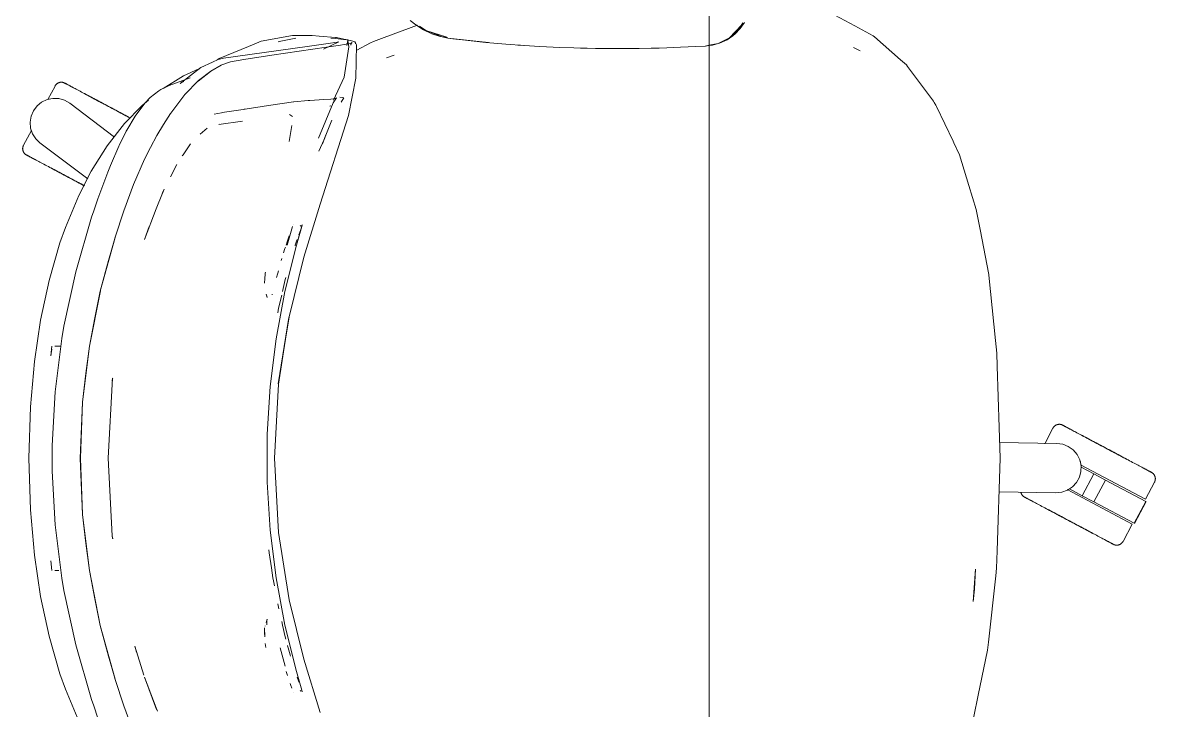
# Model space of a CAD drawing. Header units: millimetres. Extents: x 155927 to 317870, y -36033 to 97293.
# Drawn here: x 158408 to 159048, y 33034 to 33423 of the extents above; entities that cross this region are included whole.
import ezdxf

# ---------------------------------------------------------------- set-up
doc = ezdxf.new("R2010")
doc.units = ezdxf.units.MM
doc.header["$MEASUREMENT"] = 0
doc.layers.add('G-IMPT', color=8, linetype='CONTINUOUS', lineweight=9)
doc.layers.add('I-FURN', color=8, linetype='CONTINUOUS', lineweight=9)

msp = doc.modelspace()

# ---------------------------------------------------------------- linework, layer by layer
at = {"layer": 'G-IMPT'}
for p, q in [((158866.95, 33427.15), (158878.19, 33421.14)), ((158631.03, 33421.52), (158612.09, 33414.58)), ((158626.83, 33424.26), (158630.14, 33421.64)), ((158634.46, 33418.91), (158630.14, 33421.64)), ((158635.78, 33418.52), (158632.21, 33420.94)), ((158634.46, 33418.91), (158639.04, 33416.72)), ((158635.78, 33418.52), (158638.49, 33417.61)), ((158635.78, 33418.52), (158647.64, 33414.7)), ((158645.01, 33414.91), (158636.82, 33418.11)), ((158814.28, 33421.7), (158807.37, 33414.31)), ((158813.08, 33419.61), (158807.37, 33414.31)), ((158812.86, 33420.08), (158809.78, 33416.54)), ((158810.59, 33416.62), (158813.45, 33419.67)), ((158814.28, 33421.7), (158813, 33420.23)), ((158814.97, 33422.77), (158813.08, 33419.61)), ((158813.45, 33419.67), (158815.9, 33423.12)), ((158878.19, 33421.14), (158888.62, 33415.55)), ((158542.62, 33412.44), (158538.76, 33410.84)), ((158560.31, 33415.68), (158542.62, 33412.44)), ((158552.87, 33412.22), (158552.3, 33412.07)), ((158562.18, 33414.27), (158552.87, 33412.22)), ((158560.31, 33415.68), (158567.28, 33415.7)), ((158567.28, 33415.7), (158571.45, 33415.7)), ((158575.41, 33415.36), (158571.45, 33415.7)), ((158584.73, 33414.56), (158575.41, 33415.36)), ((158586.44, 33412.12), (158577.86, 33408.05)), ((158580.55, 33411.15), (158585.57, 33411.98)), ((158584.56, 33414.04), (158581.97, 33414.25)), ((158589.25, 33413.52), (158584.56, 33414.04)), ((158584.73, 33414.56), (158585.2, 33414.52)), ((158585.2, 33414.52), (158589.45, 33413.7)), ((158586.44, 33412.12), (158585.57, 33411.98)), ((158589.86, 33413.45), (158589.25, 33413.52)), ((158589.45, 33413.7), (158591.77, 33413.26)), ((158589.86, 33413.45), (158593.14, 33412.91)), ((158591.05, 33409.98), (158591.77, 33413.26)), ((158591.05, 33409.98), (158591.54, 33412.85)), ((158591.54, 33412.85), (158592.22, 33409.27)), ((158593.06, 33411.15), (158594.15, 33411.71)), ((158595, 33412.36), (158593.14, 33412.91)), ((158593.65, 33411.32), (158594.15, 33411.71)), ((158595, 33412.36), (158595.54, 33412.04)), ((158595.54, 33412.04), (158595.92, 33411.54)), ((158596.52, 33410.51), (158595.92, 33411.54)), ((158596.04, 33410.92), (158595.92, 33411.54)), ((158595.92, 33411.54), (158595.94, 33411.47)), ((158604.36, 33411.46), (158606.12, 33412.39)), ((158612.09, 33414.58), (158606.12, 33412.39)), ((158638.49, 33417.61), (158647.64, 33414.7)), ((158639.04, 33416.72), (158643.18, 33415.27)), ((158648.14, 33414.12), (158643.18, 33415.27)), ((158648.06, 33414.33), (158645.01, 33414.91)), ((158648.14, 33414.12), (158671.09, 33411.66)), ((158648.14, 33414.12), (158650.95, 33413.78)), ((158648.14, 33414.12), (158669.57, 33411.76)), ((158652.47, 33413.64), (158650.95, 33413.78)), ((158671.09, 33411.66), (158650.95, 33413.78)), ((158669.57, 33411.76), (158680.97, 33410.78)), ((158805.13, 33413.2), (158800.88, 33411.1)), ((158806.04, 33413.29), (158801.72, 33411.3)), ((158805.14, 33413.21), (158807.37, 33414.31)), ((158806.04, 33413.29), (158809.26, 33415.49)), ((158807.37, 33414.31), (158809.78, 33416.54)), ((158810.59, 33416.62), (158809.26, 33415.49)), ((158889.29, 33414.97), (158888.62, 33415.55)), ((158904.08, 33401.95), (158889.29, 33414.97)), ((158518.94, 33402.66), (158535.39, 33409.45)), ((158568.59, 33409.49), (158521.37, 33402.82)), ((158535.39, 33409.45), (158538.76, 33410.84)), ((158579.56, 33409.1), (158548.68, 33404.55)), ((158568.59, 33409.49), (158579.25, 33410.93)), ((158580.55, 33411.15), (158579.25, 33410.93)), ((158587.41, 33410.21), (158579.56, 33409.1)), ((158593.68, 33411.32), (158587.41, 33410.21)), ((158589.51, 33392.22), (158592.22, 33409.27)), ((158593.06, 33411.15), (158593.68, 33411.32)), ((158593.25, 33410.28), (158593.33, 33410.78)), ((158593.65, 33411.32), (158593.33, 33410.78)), ((158596.04, 33410.92), (158595.94, 33411.47)), ((158596.14, 33391.52), (158596.52, 33410.51)), ((158596.78, 33407.49), (158604.36, 33411.46)), ((158691.26, 33410.05), (158680.97, 33410.78)), ((158689.22, 33410.19), (158687.8, 33410.32)), ((158689.22, 33410.19), (158691.12, 33410.1)), ((158691.26, 33410.05), (158700.13, 33409.49)), ((158711.44, 33408.95), (158700.13, 33409.49)), ((158711.44, 33408.95), (158719.31, 33408.65)), ((158731.62, 33408.36), (158719.31, 33408.65)), ((158723.19, 33408.57), (158724.84, 33408.5)), ((158724.84, 33408.5), (158726.92, 33408.5)), ((158731.62, 33408.36), (158737.09, 33408.29)), ((158751.81, 33408.28), (158737.09, 33408.29)), ((158756.32, 33408.33), (158751.81, 33408.28)), ((158756.32, 33408.33), (158771.99, 33408.71)), ((158763.04, 33408.51), (158765.26, 33408.51)), ((158767.54, 33408.61), (158765.26, 33408.51)), ((158771.99, 33408.71), (158775.53, 33408.83)), ((158788.09, 33409.45), (158775.53, 33408.83)), ((158788.09, 33409.45), (158793.76, 33409.73)), ((158795.83, 33410.16), (158793.53, 33409.73)), ((158793.76, 33409.73), (158795.83, 33409.99)), ((158800.88, 33411.1), (158795.83, 33410.16)), ((158795.83, 33409.99), (158797.76, 33410.23)), ((158797.76, 33410.23), (158801.72, 33411.3)), ((158879.03, 33408.12), (158877.43, 33408.9)), ((158881.32, 33406.94), (158877.43, 33408.9)), ((158881.32, 33406.94), (158879.03, 33408.12)), ((158515.02, 33400.6), (158508.5, 33397.56)), ((158514.2, 33395.6), (158520.03, 33398.89)), ((158515.02, 33400.6), (158518.38, 33402.17)), ((158517.77, 33401.89), (158518.94, 33402.66)), ((158521.37, 33402.82), (158518.38, 33402.17)), ((158520.03, 33398.89), (158520.45, 33399.1)), ((158525.24, 33400.85), (158520.45, 33399.1)), ((158525.24, 33400.85), (158532.91, 33402.15)), ((158548.68, 33404.55), (158532.91, 33402.15)), ((158613.4, 33402.98), (158617.86, 33404.62)), ((158613.4, 33402.98), (158613.98, 33403.24)), ((158617.86, 33404.62), (158613.98, 33403.24)), ((158904.08, 33401.95), (158907.34, 33399.08)), ((158908.06, 33398.11), (158907.34, 33399.08)), ((158498.68, 33392.91), (158487.23, 33385.79)), ((158496.79, 33388.62), (158508.5, 33397.56)), ((158507.31, 33396.89), (158498.68, 33392.91)), ((158507.02, 33389.88), (158513.97, 33395.27)), ((158507.02, 33389.88), (158510.59, 33392.68)), ((158514.2, 33395.6), (158507.23, 33390.18)), ((158513.97, 33395.27), (158510.59, 33392.68)), ((158922.63, 33378.62), (158908.06, 33398.11)), ((158485.88, 33385.1), (158488.31, 33386.27)), ((158488.31, 33386.27), (158490.54, 33387.35)), ((158502.45, 33391.85), (158490.54, 33387.35)), ((158496.79, 33388.62), (158498.82, 33389.78)), ((158499.5, 33382.28), (158507.23, 33390.18)), ((158589.51, 33392.22), (158583.53, 33379.06)), ((158596.14, 33391.52), (158591.94, 33370.57)), ((158479.88, 33380.62), (158476.98, 33377.6)), ((158484.74, 33384.48), (158479.88, 33380.62)), ((158484.74, 33384.48), (158485.88, 33385.1)), ((158499.5, 33382.28), (158491.47, 33371.84)), ((158570.23, 33378.94), (158578.09, 33379.5)), ((158578.09, 33379.5), (158581.97, 33379.8)), ((158582.05, 33379.8), (158581.97, 33379.8)), ((158582.05, 33379.8), (158584.43, 33380.1)), ((158585.16, 33380.39), (158583.4, 33377.72)), ((158584.44, 33380.1), (158584.43, 33380.1)), ((158584.44, 33380.1), (158585.16, 33380.39)), ((158587.08, 33380.86), (158588.43, 33380.69)), ((158587.78, 33377.93), (158589.3, 33380.42)), ((158589.37, 33380.4), (158587.78, 33377.93)), ((158589.3, 33380.42), (158587.82, 33377.95)), ((158588.43, 33380.69), (158589.3, 33380.42)), ((158589.37, 33380.4), (158589.3, 33380.42)), ((158475.31, 33376.18), (158465.35, 33365.88)), ((158476.98, 33377.6), (158472.27, 33371.47)), ((158475.31, 33376.18), (158478.98, 33379.18)), ((158532.38, 33373.92), (158520.65, 33372.11)), ((158532.38, 33373.92), (158532.99, 33374.01)), ((158533.5, 33374.09), (158532.99, 33374.01)), ((158546.85, 33376.21), (158533.5, 33374.09)), ((158546.85, 33376.21), (158560.92, 33378.24)), ((158561, 33378.25), (158560.92, 33378.24)), ((158561, 33378.25), (158569.25, 33378.87)), ((158569.25, 33378.87), (158570.23, 33378.94)), ((158583.4, 33377.72), (158574.97, 33357.74)), ((158581.95, 33376), (158581.51, 33375.73)), ((158922.63, 33378.62), (158923.09, 33377.84)), ((158923.09, 33377.84), (158924.03, 33376.27)), ((158924.45, 33375.56), (158924.03, 33376.27)), ((158924.45, 33375.56), (158933.72, 33355.92)), ((158466.67, 33362.18), (158471.4, 33370.18)), ((158472.27, 33371.47), (158471.4, 33370.18)), ((158487.42, 33365.49), (158491.31, 33371.59)), ((158491.31, 33371.59), (158491.47, 33371.84)), ((158516.04, 33371.16), (158518.2, 33371.62)), ((158518.2, 33371.62), (158520.19, 33372.04)), ((158532.08, 33367.24), (158518.72, 33365.46)), ((158520.65, 33372.11), (158520.19, 33372.04)), ((158560.26, 33369.86), (158558.62, 33371.14)), ((158575.95, 33320.33), (158591.94, 33370.57)), ((158579.26, 33359.38), (158582.52, 33367.85)), ((158455.55, 33353.28), (158465.35, 33365.88)), ((158466.36, 33361.58), (158462.36, 33353.57)), ((158466.36, 33361.58), (158466.67, 33362.18)), ((158487.42, 33365.49), (158483.66, 33359.26)), ((158508.22, 33359.96), (158512.13, 33363.3)), ((158518.72, 33365.46), (158519.19, 33365.6)), ((158559.91, 33364.91), (158558.51, 33355.75)), ((158559.91, 33364.91), (158559.87, 33364.56)), ((158480.09, 33352.47), (158483.66, 33359.26)), ((158501.95, 33353.33), (158502.7, 33354.43)), ((158578.24, 33357), (158575.19, 33350.29)), ((158579.27, 33359.59), (158577.24, 33354.47)), ((158577.25, 33354.48), (158579.27, 33359.59)), ((158579.26, 33359.38), (158577.25, 33354.48)), ((158933.72, 33355.92), (158934.15, 33355)), ((158937.34, 33348.24), (158934.15, 33355)), ((158446.57, 33338.99), (158455.55, 33353.28)), ((158462.14, 33353.13), (158457.37, 33342.17)), ((158462.14, 33353.13), (158462.36, 33353.57)), ((158480.09, 33352.47), (158476.7, 33345.74)), ((158498.45, 33348.19), (158498.06, 33347.62)), ((158501.95, 33353.33), (158498.45, 33348.19)), ((158937.34, 33348.24), (158942.66, 33330.96)), ((158457.37, 33342.17), (158455.89, 33338.49)), ((158470.52, 33331.52), (158476.7, 33345.74)), ((158494.92, 33342.72), (158491.38, 33335.75)), ((158439.48, 33325.21), (158446.57, 33338.99)), ((158450.29, 33323.42), (158455.89, 33338.49)), ((158465.06, 33316.64), (158470.52, 33331.52)), ((158484.03, 33319.56), (158487.75, 33328.88)), ((158487.75, 33328.88), (158486.75, 33326.64)), ((158942.66, 33330.96), (158946.86, 33317.36)), ((158431.96, 33307.24), (158439.48, 33325.21)), ((158450.29, 33323.42), (158447.95, 33316.59)), ((158446.76, 33312.99), (158447.95, 33316.59)), ((158465.06, 33316.64), (158460.05, 33301.72)), ((158476.65, 33300.38), (158483.36, 33317.83)), ((158483.36, 33317.83), (158484.03, 33319.56)), ((158566.77, 33290.35), (158575.95, 33320.33)), ((158946.86, 33317.36), (158948.32, 33309.75)), ((158446.76, 33312.99), (158437.81, 33282.16)), ((158560.79, 33309.15), (158560.8, 33309.16)), ((158949.02, 33306.09), (158948.32, 33309.75)), ((158431.96, 33307.24), (158428.89, 33298.5)), ((158476.65, 33300.38), (158479.37, 33307.81)), ((158557.35, 33297.3), (158560.38, 33307.73)), ((158562.54, 33297.3), (158565.81, 33308.52)), ((158562.54, 33297.3), (158565.66, 33308.12)), ((158562.54, 33297.3), (158565.6, 33307.83)), ((158563.92, 33303.08), (158564.27, 33304.05)), ((158564.27, 33304.05), (158564.67, 33305.12)), ((158564.72, 33307.98), (158565.33, 33308.37)), ((158564.72, 33307.98), (158564.93, 33308.13)), ((158565.6, 33307.83), (158565.66, 33308.12)), ((158565.81, 33308.52), (158565.68, 33308.77)), ((158949.02, 33306.09), (158953.89, 33280.71)), ((158428.89, 33298.5), (158422.72, 33277.26)), ((158451.67, 33271.22), (158460.05, 33301.72)), ((158451.67, 33271.22), (158460.1, 33301.63)), ((158456.32, 33288.47), (158460.1, 33301.63)), ((158555.99, 33270.98), (158562.54, 33297.3)), ((158557.46, 33299.6), (158556.69, 33297.29)), ((158557.46, 33299.6), (158557.71, 33300.32)), ((158558.47, 33302.48), (158557.71, 33300.32)), ((158561.91, 33297.3), (158561.76, 33296.84)), ((158561.91, 33297.3), (158562.65, 33299.53)), ((158562.93, 33300.33), (158562.65, 33299.53)), ((158556.06, 33295.38), (158555.27, 33292.89)), ((158556.31, 33296.16), (158556.06, 33295.38)), ((158566.77, 33290.35), (158558.46, 33256.67)), ((158456.32, 33288.47), (158451.67, 33271.22)), ((158554.28, 33289.59), (158553.95, 33288.47)), ((158422.72, 33277.26), (158417.9, 33254.9)), ((158431.15, 33251.37), (158437.81, 33282.16)), ((158544.68, 33277.74), (158544.58, 33276.37)), ((158544.68, 33277.74), (158544.95, 33281.45)), ((158544.95, 33281.45), (158544.99, 33281.93)), ((158552.37, 33282.8), (158551.38, 33278.94)), ((158552.37, 33282.8), (158551.98, 33281.27)), ((158554.67, 33270.97), (158556.23, 33277.72)), ((158556.23, 33277.72), (158556.57, 33279)), ((158953.98, 33280.25), (158953.89, 33280.71)), ((158953.98, 33280.25), (158957.8, 33243.26)), ((158445.5, 33240.1), (158451.71, 33271.34)), ((158451.71, 33271.34), (158445.5, 33240.17)), ((158451.67, 33271.22), (158448.59, 33256.2)), ((158544.57, 33275.67), (158544.58, 33276.37)), ((158555.99, 33270.98), (158551.06, 33244.32)), ((158546.11, 33267.58), (158545.42, 33269.53)), ((158546.11, 33267.58), (158545.89, 33268.63)), ((158548.78, 33269.18), (158548.91, 33269.59)), ((158552.51, 33261.57), (158554.22, 33268.99)), ((158552.04, 33258.94), (158552.51, 33261.57)), ((158414.41, 33231.48), (158417.9, 33254.9)), ((158445.5, 33240.1), (158448.59, 33256.2)), ((158558.46, 33256.67), (158552.2, 33218.93)), ((158552.2, 33218.93), (158558.19, 33256.29)), ((158552.46, 33218.75), (158558.19, 33256.29)), ((158429.96, 33244.45), (158431.15, 33251.37)), ((158424.31, 33240.18), (158423.66, 33234.77)), ((158426.07, 33240.21), (158428.17, 33240.14)), ((158426.07, 33240.21), (158426.18, 33240.21)), ((158426.15, 33214.28), (158429.96, 33244.45)), ((158429.23, 33240.1), (158428.17, 33240.14)), ((158441.67, 33208.58), (158445.5, 33240.17)), ((158441.71, 33208.54), (158445.5, 33240.1)), ((158443.55, 33224.62), (158445.5, 33240.1)), ((158551.06, 33244.32), (158547.76, 33217.4)), ((158957.8, 33243.26), (158958.53, 33236.19)), ((158424.23, 33238.53), (158423.66, 33234.77)), ((158958.75, 33228.93), (158958.53, 33236.19)), ((158412.15, 33205.91), (158414.41, 33231.48)), ((158960.37, 33176.77), (158958.75, 33228.93)), ((158443.55, 33224.62), (158441.71, 33208.54)), ((158456.17, 33176.77), (158458.67, 33222.11)), ((158458.67, 33222.11), (158458.44, 33220.49)), ((158458.44, 33220.49), (158458.67, 33221.8)), ((158458.71, 33222.04), (158458.67, 33221.8)), ((158424.53, 33184.08), (158426.15, 33214.28)), ((158546.11, 33190.33), (158547.76, 33217.4)), ((158552.46, 33218.75), (158550.1, 33176.77)), ((158440.34, 33176.77), (158441.67, 33208.58)), ((158441.71, 33208.54), (158440.57, 33176.77)), ((158441.71, 33208.54), (158441.04, 33193.65)), ((158411.3, 33176.77), (158412.15, 33205.91)), ((158441.04, 33193.65), (158440.57, 33176.77)), ((158546.11, 33163.21), (158546.11, 33190.33)), ((158424.53, 33184.08), (158424.44, 33176.77)), ((158412.15, 33147.62), (158411.3, 33176.77)), ((158424.53, 33169.45), (158424.44, 33176.77)), ((158441.67, 33144.95), (158440.34, 33176.77)), ((158441.04, 33159.88), (158440.57, 33176.77)), ((158441.71, 33144.99), (158440.57, 33176.77)), ((158456.11, 33176.77), (158458.44, 33133.04)), ((158456.17, 33176.77), (158458.44, 33133.04)), ((158552.46, 33134.78), (158550.1, 33176.77)), ((158958.67, 33124.58), (158960.37, 33176.77)), ((158424.53, 33169.45), (158426.15, 33139.25)), ((158546.11, 33163.21), (158547.76, 33136.13)), ((158441.04, 33159.88), (158441.71, 33144.99)), ((158414.41, 33122.05), (158412.15, 33147.62)), ((158441.67, 33144.95), (158445.5, 33113.36)), ((158441.71, 33144.99), (158445.5, 33113.44)), ((158441.71, 33144.99), (158443.55, 33128.91)), ((158426.15, 33139.25), (158429.96, 33109.08)), ((158458.44, 33133.04), (158458.7, 33131.26)), ((158458.44, 33133.04), (158458.67, 33131.73)), ((158458.71, 33131.49), (158458.67, 33131.73)), ((158551.06, 33109.22), (158547.76, 33136.13)), ((158558.46, 33096.86), (158552.46, 33134.78)), ((158445.5, 33113.44), (158443.55, 33128.91)), ((158547.15, 33123.37), (158546.96, 33125.03)), ((158548.44, 33114.84), (158547.15, 33123.37)), ((158958.67, 33124.58), (158958.34, 33114.64)), ((158417.9, 33098.63), (158414.41, 33122.05)), ((158424.31, 33113.35), (158423.66, 33118.77)), ((158428.17, 33113.39), (158426.07, 33113.32)), ((158426.07, 33113.32), (158426.18, 33113.32)), ((158451.67, 33082.31), (158445.5, 33113.44)), ((158445.5, 33113.44), (158448.59, 33097.33)), ((158451.67, 33082.31), (158445.5, 33113.36)), ((158548.44, 33114.84), (158549.29, 33109.22)), ((158946.46, 33114.11), (158945.21, 33095.83)), ((158946.46, 33114.11), (158945.82, 33102.77)), ((158957.86, 33110.27), (158958.34, 33114.64)), ((158429.96, 33109.08), (158431.15, 33102.16)), ((158549.29, 33109.22), (158549.54, 33107.59)), ((158550.09, 33104.69), (158549.54, 33107.59)), ((158555.99, 33082.55), (158551.06, 33109.22)), ((158957.86, 33110.27), (158953.73, 33072.82)), ((158422.72, 33076.27), (158417.9, 33098.63)), ((158437.81, 33071.37), (158431.15, 33102.16)), ((158945.21, 33095.83), (158945.82, 33102.77)), ((158451.67, 33082.31), (158448.59, 33097.33)), ((158552.02, 33094.58), (158552.56, 33091.77)), ((158558.46, 33096.86), (158566.77, 33063.18)), ((158546.11, 33085.95), (158545.42, 33084)), ((158545.89, 33084.91), (158546.11, 33085.95)), ((158456.32, 33065.06), (158451.67, 33082.31)), ((158451.67, 33082.31), (158460.05, 33051.81)), ((158451.67, 33082.31), (158460.1, 33051.9)), ((158544.57, 33080.9), (158544.66, 33075.84)), ((158544.57, 33080.9), (158544.57, 33078.11)), ((158544.89, 33082.11), (158544.82, 33081.85)), ((158545.85, 33082.74), (158545.86, 33082.6)), ((158545.89, 33084.91), (158545.86, 33082.6)), ((158554.22, 33084.54), (158554.67, 33082.56)), ((158556.23, 33075.81), (158554.67, 33082.56)), ((158555.99, 33082.55), (158562.54, 33056.23)), ((158428.89, 33055.03), (158422.72, 33076.27)), ((158544.66, 33075.84), (158544.57, 33078.11)), ((158556.23, 33075.81), (158556.56, 33074.51)), ((158953.24, 33068.41), (158953.73, 33072.82)), ((158437.81, 33071.37), (158446.76, 33040.54)), ((158471.12, 33070.62), (158472.2, 33067.19)), ((158471.12, 33070.62), (158476.37, 33054.14)), ((158544.97, 33072.05), (158545.18, 33069.95)), ((158556.26, 33059.33), (158553.35, 33069.72)), ((158557.53, 33070.79), (158557.48, 33070.97)), ((158557.85, 33069.65), (158557.53, 33070.79)), ((158557.85, 33069.65), (158558.96, 33065.66)), ((158948.9, 33047.46), (158953.24, 33068.41)), ((158456.32, 33065.06), (158460.1, 33051.9)), ((158558.96, 33065.66), (158559.17, 33064.97)), ((158575.95, 33033.21), (158566.77, 33063.18)), ((158428.89, 33055.03), (158431.96, 33046.29)), ((158476.65, 33053.15), (158483.47, 33034.74)), ((158476.65, 33053.15), (158483.36, 33035.7)), ((158556.7, 33056.24), (158557.43, 33054.02)), ((158562.54, 33056.23), (158565.61, 33045.8)), ((158563.7, 33051.03), (158562.96, 33053.13)), ((158460.05, 33051.81), (158465.06, 33036.89)), ((158559.41, 33048.48), (158559.04, 33049.49)), ((158559.41, 33048.48), (158560.03, 33046.82)), ((158563.7, 33051.03), (158563.94, 33050.37)), ((158948.9, 33047.46), (158948.13, 33043.78)), ((158431.96, 33046.29), (158439.48, 33028.32)), ((158446.76, 33040.54), (158447.95, 33036.94)), ((158560.79, 33044.38), (158560.8, 33044.37)), ((158564.72, 33045.55), (158564.93, 33045.4)), ((158564.72, 33045.55), (158565.33, 33045.16)), ((158565.68, 33045.53), (158565.61, 33045.8)), ((158565.75, 33045.23), (158565.68, 33045.53)), ((158565.72, 33044.77), (158565.81, 33045.01)), ((158565.81, 33045.01), (158565.75, 33045.23)), ((158948.13, 33043.78), (158945.26, 33029.96)), ((158450.36, 33030), (158447.95, 33036.94)), ((158470.52, 33022.01), (158465.06, 33036.89)), ((158483.36, 33035.7), (158484.03, 33033.97))]:
    msp.add_line(p, q, dxfattribs=at)
at = {"layer": 'I-FURN'}
for p, q in [((158795.83, 34221.19), (158795.83, 32621.19)), ((158795.83, 32621.19), (158795.83, 34221.19)), ((158426.08, 33387.14), (158422.04, 33379.56)), ((158426.08, 33387.14), (158426.16, 33387.29)), ((158426.16, 33387.29), (158426.24, 33387.42)), ((158426.24, 33387.42), (158426.33, 33387.56)), ((158426.33, 33387.56), (158426.42, 33387.69)), ((158426.42, 33387.69), (158426.52, 33387.81)), ((158426.52, 33387.81), (158426.63, 33387.94)), ((158426.63, 33387.94), (158426.74, 33388.05)), ((158426.74, 33388.05), (158426.85, 33388.17)), ((158426.85, 33388.17), (158426.97, 33388.28)), ((158426.97, 33388.28), (158427.09, 33388.38)), ((158427.09, 33388.38), (158427.22, 33388.48)), ((158427.22, 33388.48), (158427.35, 33388.57)), ((158427.35, 33388.57), (158427.49, 33388.66)), ((158427.49, 33388.66), (158427.63, 33388.75)), ((158427.63, 33388.75), (158427.77, 33388.82)), ((158427.77, 33388.82), (158427.91, 33388.9)), ((158427.91, 33388.9), (158428.06, 33388.96)), ((158428.06, 33388.96), (158428.21, 33389.02)), ((158428.21, 33389.02), (158428.36, 33389.08)), ((158428.36, 33389.08), (158428.51, 33389.12)), ((158428.51, 33389.12), (158428.67, 33389.17)), ((158428.67, 33389.17), (158428.83, 33389.2)), ((158428.83, 33389.2), (158428.98, 33389.23)), ((158428.98, 33389.23), (158429.14, 33389.25)), ((158429.14, 33389.25), (158429.3, 33389.27)), ((158429.3, 33389.27), (158429.47, 33389.28)), ((158429.47, 33389.28), (158429.63, 33389.28)), ((158429.63, 33389.28), (158429.79, 33389.28)), ((158429.79, 33389.28), (158429.95, 33389.27)), ((158429.95, 33389.27), (158430.11, 33389.26)), ((158430.11, 33389.26), (158430.27, 33389.23)), ((158430.27, 33389.23), (158430.43, 33389.2)), ((158430.43, 33389.2), (158430.58, 33389.17)), ((158430.58, 33389.17), (158430.74, 33389.13)), ((158430.74, 33389.13), (158430.89, 33389.08)), ((158430.89, 33389.08), (158431.05, 33389.03)), ((158431.05, 33389.03), (158431.2, 33388.97)), ((158431.2, 33388.97), (158431.34, 33388.9)), ((158431.34, 33388.9), (158431.49, 33388.83)), ((158431.49, 33388.83), (158431.53, 33388.81)), ((158431.53, 33388.81), (158431.55, 33388.8)), ((158431.57, 33388.79), (158431.53, 33388.81)), ((158431.53, 33388.81), (158431.53, 33388.81)), ((158431.55, 33388.8), (158431.61, 33388.77)), ((158431.66, 33388.74), (158431.57, 33388.79)), ((158431.61, 33388.77), (158431.71, 33388.72)), ((158431.78, 33388.68), (158431.66, 33388.74)), ((158431.71, 33388.72), (158431.85, 33388.64)), ((158431.94, 33388.59), (158431.78, 33388.68)), ((158431.85, 33388.64), (158432.03, 33388.54)), ((158432.14, 33388.48), (158431.94, 33388.59)), ((158432.03, 33388.54), (158432.25, 33388.43)), ((158432.38, 33388.36), (158432.14, 33388.48)), ((158432.25, 33388.43), (158432.51, 33388.29)), ((158432.66, 33388.21), (158432.38, 33388.36)), ((158432.51, 33388.29), (158432.8, 33388.13)), ((158432.98, 33388.04), (158432.66, 33388.21)), ((158432.8, 33388.13), (158433.14, 33387.95)), ((158433.34, 33387.85), (158432.98, 33388.04)), ((158433.14, 33387.95), (158433.51, 33387.76)), ((158433.73, 33387.64), (158433.34, 33387.85)), ((158433.51, 33387.76), (158433.92, 33387.54)), ((158434.16, 33387.41), (158433.73, 33387.64)), ((158433.92, 33387.54), (158434.37, 33387.3)), ((158434.62, 33387.16), (158434.16, 33387.41)), ((158434.37, 33387.3), (158434.85, 33387.04)), ((158435.12, 33386.9), (158434.62, 33387.16)), ((158434.85, 33387.04), (158435.37, 33386.77)), ((158435.66, 33386.61), (158435.12, 33386.9)), ((158435.37, 33386.77), (158435.92, 33386.48)), ((158436.23, 33386.31), (158435.66, 33386.61)), ((158435.92, 33386.48), (158436.5, 33386.17)), ((158436.83, 33385.99), (158436.23, 33386.31)), ((158437.46, 33385.65), (158436.83, 33385.99)), ((158418.54, 33378.03), (158421.59, 33379.47)), ((158421.59, 33379.47), (158424.89, 33380.14)), ((158424.89, 33380.14), (158428.26, 33380)), ((158428.26, 33380), (158431.5, 33379.06)), ((158438.13, 33385.3), (158437.46, 33385.65)), ((158438.82, 33384.93), (158438.13, 33385.3)), ((158439.54, 33384.55), (158438.82, 33384.93)), ((158440.29, 33384.15), (158439.54, 33384.55)), ((158441.07, 33383.74), (158440.29, 33384.15)), ((158441.87, 33383.31), (158441.07, 33383.74)), ((158442.7, 33382.87), (158441.87, 33383.31)), ((158442.25, 33383.11), (158443.08, 33382.67)), ((158443.54, 33382.42), (158442.7, 33382.87)), ((158443.08, 33382.67), (158443.94, 33382.21)), ((158444.41, 33381.96), (158443.54, 33382.42)), ((158443.94, 33382.21), (158444.82, 33381.75)), ((158445.3, 33381.49), (158444.41, 33381.96)), ((158444.82, 33381.75), (158445.71, 33381.27)), ((158446.2, 33381.01), (158445.3, 33381.49)), ((158445.71, 33381.27), (158446.63, 33380.78)), ((158447.13, 33380.52), (158446.2, 33381.01)), ((158446.63, 33380.78), (158447.56, 33380.29)), ((158448.06, 33380.02), (158447.13, 33380.52)), ((158447.56, 33380.29), (158448.5, 33379.79)), ((158449.02, 33379.51), (158448.06, 33380.02)), ((158448.5, 33379.79), (158449.46, 33379.28)), ((158449.98, 33379), (158449.02, 33379.51)), ((158412.57, 33370.1), (158413.89, 33373.2)), ((158413.89, 33373.2), (158415.92, 33375.9)), ((158415.92, 33375.9), (158418.54, 33378.03)), ((158431.5, 33379.06), (158434.42, 33377.37)), ((158434.42, 33377.37), (158459.74, 33358.29)), ((158449.46, 33379.28), (158450.43, 33378.76)), ((158450.95, 33378.48), (158449.98, 33379)), ((158450.43, 33378.76), (158451.4, 33378.24)), ((158451.94, 33377.96), (158450.95, 33378.48)), ((158451.4, 33378.24), (158452.39, 33377.72)), ((158452.93, 33377.43), (158451.94, 33377.96)), ((158452.39, 33377.72), (158453.39, 33377.19)), ((158453.92, 33376.9), (158452.93, 33377.43)), ((158453.39, 33377.19), (158454.39, 33376.66)), ((158454.93, 33376.37), (158453.92, 33376.9)), ((158454.39, 33376.66), (158455.39, 33376.12)), ((158455.93, 33375.84), (158454.93, 33376.37)), ((158455.39, 33376.12), (158456.39, 33375.59)), ((158456.94, 33375.3), (158455.93, 33375.84)), ((158456.39, 33375.59), (158457.4, 33375.06)), ((158457.94, 33374.77), (158456.94, 33375.3)), ((158457.4, 33375.06), (158458.4, 33374.52)), ((158458.94, 33374.23), (158457.94, 33374.77)), ((158458.4, 33374.52), (158459.4, 33373.99)), ((158459.94, 33373.7), (158458.94, 33374.23)), ((158459.4, 33373.99), (158460.4, 33373.46)), ((158460.94, 33373.17), (158459.94, 33373.7)), ((158460.4, 33373.46), (158461.39, 33372.93)), ((158461.92, 33372.65), (158460.94, 33373.17)), ((158412.02, 33366.77), (158412.57, 33370.1)), ((158412.29, 33363.41), (158412.02, 33366.77)), ((158461.39, 33372.93), (158462.38, 33372.41)), ((158462.9, 33372.13), (158461.92, 33372.65)), ((158462.38, 33372.41), (158463.35, 33371.89)), ((158463.87, 33371.61), (158462.9, 33372.13)), ((158463.35, 33371.89), (158464.31, 33371.38)), ((158464.83, 33371.1), (158463.87, 33371.61)), ((158464.31, 33371.38), (158465.27, 33370.87)), ((158465.77, 33370.6), (158464.83, 33371.1)), ((158465.27, 33370.87), (158466.2, 33370.37)), ((158466.7, 33370.11), (158465.77, 33370.6)), ((158466.2, 33370.37), (158467.13, 33369.88)), ((158467.62, 33369.62), (158466.7, 33370.11)), ((158467.13, 33369.88), (158468.03, 33369.4)), ((158468.51, 33369.15), (158467.62, 33369.62)), ((158412.74, 33362.06), (158408.27, 33353.65)), ((158413.35, 33360.21), (158412.29, 33363.41)), ((158415.15, 33357.36), (158413.35, 33360.21)), ((158417.58, 33355.02), (158415.15, 33357.36)), ((158444.64, 33334.62), (158417.58, 33355.02)), ((158407.79, 33351.75), (158407.8, 33351.91)), ((158407.8, 33351.58), (158407.79, 33351.75)), ((158407.8, 33351.91), (158407.81, 33352.07)), ((158407.81, 33351.42), (158407.8, 33351.58)), ((158407.81, 33352.07), (158407.82, 33352.23)), ((158407.82, 33351.26), (158407.81, 33351.42)), ((158407.82, 33352.23), (158407.84, 33352.39)), ((158407.85, 33351.1), (158407.82, 33351.26)), ((158407.84, 33352.39), (158407.87, 33352.55)), ((158407.88, 33350.95), (158407.85, 33351.1)), ((158407.87, 33352.55), (158407.91, 33352.7)), ((158407.91, 33350.79), (158407.88, 33350.95)), ((158407.91, 33352.7), (158407.95, 33352.86)), ((158407.95, 33350.63), (158407.91, 33350.79)), ((158407.95, 33352.86), (158408, 33353.01)), ((158408, 33350.48), (158407.95, 33350.63)), ((158408, 33353.01), (158408.05, 33353.17)), ((158408.05, 33350.33), (158408, 33350.48)), ((158408.05, 33353.17), (158408.11, 33353.32)), ((158408.11, 33350.18), (158408.05, 33350.33)), ((158408.11, 33353.32), (158408.17, 33353.46)), ((158408.18, 33350.03), (158408.11, 33350.18)), ((158408.17, 33353.46), (158408.24, 33353.61)), ((158408.25, 33349.89), (158408.18, 33350.03)), ((158408.24, 33353.61), (158408.27, 33353.65)), ((158408.33, 33349.74), (158408.25, 33349.89)), ((158408.41, 33349.61), (158408.33, 33349.74)), ((158408.5, 33349.47), (158408.41, 33349.61)), ((158408.6, 33349.34), (158408.5, 33349.47)), ((158408.7, 33349.21), (158408.6, 33349.34)), ((158408.8, 33349.09), (158408.7, 33349.21)), ((158408.91, 33348.97), (158408.8, 33349.09)), ((158409.02, 33348.86), (158408.91, 33348.97)), ((158409.14, 33348.75), (158409.02, 33348.86)), ((158409.26, 33348.64), (158409.14, 33348.75)), ((158409.39, 33348.54), (158409.26, 33348.64)), ((158409.52, 33348.45), (158409.39, 33348.54)), ((158409.65, 33348.36), (158409.52, 33348.45)), ((158409.79, 33348.27), (158409.65, 33348.36)), ((158409.93, 33348.2), (158409.79, 33348.27)), ((158409.94, 33348.19), (158409.93, 33348.2)), ((158409.93, 33348.2), (158409.95, 33348.19)), ((158409.98, 33348.17), (158409.94, 33348.19)), ((158409.95, 33348.19), (158410.01, 33348.15)), ((158410.06, 33348.13), (158409.98, 33348.17)), ((158410.01, 33348.15), (158410.11, 33348.1)), ((158410.18, 33348.06), (158410.06, 33348.13)), ((158410.11, 33348.1), (158410.25, 33348.03)), ((158410.34, 33347.98), (158410.18, 33348.06)), ((158410.25, 33348.03), (158410.43, 33347.93)), ((158410.55, 33347.87), (158410.34, 33347.98)), ((158410.43, 33347.93), (158410.65, 33347.81)), ((158410.79, 33347.74), (158410.55, 33347.87)), ((158410.65, 33347.81), (158410.91, 33347.68)), ((158411.07, 33347.59), (158410.79, 33347.74)), ((158410.91, 33347.68), (158411.21, 33347.52)), ((158411.38, 33347.42), (158411.07, 33347.59)), ((158411.21, 33347.52), (158411.54, 33347.34)), ((158411.74, 33347.23), (158411.38, 33347.42)), ((158411.54, 33347.34), (158411.92, 33347.14)), ((158412.13, 33347.03), (158411.74, 33347.23)), ((158411.92, 33347.14), (158412.33, 33346.92)), ((158412.56, 33346.8), (158412.13, 33347.03)), ((158412.33, 33346.92), (158412.77, 33346.69)), ((158413.03, 33346.55), (158412.56, 33346.8)), ((158412.77, 33346.69), (158413.25, 33346.43)), ((158413.53, 33346.28), (158413.03, 33346.55)), ((158413.25, 33346.43), (158413.77, 33346.15)), ((158414.06, 33346), (158413.53, 33346.28)), ((158413.77, 33346.15), (158414.32, 33345.86)), ((158414.63, 33345.7), (158414.06, 33346)), ((158414.32, 33345.86), (158414.91, 33345.55)), ((158414.91, 33345.55), (158415.52, 33345.22)), ((158415.52, 33345.22), (158416.17, 33344.88)), ((158416.17, 33344.88), (158416.85, 33344.52)), ((158416.85, 33344.52), (158417.56, 33344.14)), ((158417.56, 33344.14), (158418.29, 33343.75)), ((158418.29, 33343.75), (158419.05, 33343.35)), ((158419.05, 33343.35), (158419.84, 33342.93)), ((158419.84, 33342.93), (158420.65, 33342.5)), ((158420.65, 33342.5), (158421.49, 33342.05)), ((158421.49, 33342.05), (158422.34, 33341.6)), ((158422.34, 33341.6), (158423.22, 33341.13)), ((158423.22, 33341.13), (158424.12, 33340.65)), ((158424.61, 33340.39), (158423.7, 33340.87)), ((158424.12, 33340.65), (158425.03, 33340.17)), ((158425.53, 33339.9), (158424.61, 33340.39)), ((158425.03, 33340.17), (158425.96, 33339.67)), ((158426.47, 33339.4), (158425.53, 33339.9)), ((158425.96, 33339.67), (158426.9, 33339.17)), ((158427.42, 33338.9), (158426.47, 33339.4)), ((158426.9, 33339.17), (158427.86, 33338.66)), ((158428.38, 33338.38), (158427.42, 33338.9)), ((158427.86, 33338.66), (158428.83, 33338.15)), ((158429.36, 33337.87), (158428.38, 33338.38)), ((158428.83, 33338.15), (158429.81, 33337.63)), ((158430.34, 33337.34), (158429.36, 33337.87)), ((158429.81, 33337.63), (158430.8, 33337.1)), ((158431.33, 33336.82), (158430.34, 33337.34)), ((158430.8, 33337.1), (158431.79, 33336.57)), ((158432.33, 33336.29), (158431.33, 33336.82)), ((158431.79, 33336.57), (158432.79, 33336.04)), ((158433.33, 33335.75), (158432.33, 33336.29)), ((158432.79, 33336.04), (158433.79, 33335.51)), ((158434.33, 33335.22), (158433.33, 33335.75)), ((158433.79, 33335.51), (158434.8, 33334.97)), ((158435.34, 33334.69), (158434.33, 33335.22)), ((158434.8, 33334.97), (158435.8, 33334.44)), ((158436.35, 33334.15), (158435.34, 33334.69)), ((158435.8, 33334.44), (158436.81, 33333.91)), ((158437.35, 33333.62), (158436.35, 33334.15)), ((158436.81, 33333.91), (158437.81, 33333.37)), ((158438.35, 33333.09), (158437.35, 33333.62)), ((158437.81, 33333.37), (158438.81, 33332.84)), ((158439.34, 33332.56), (158438.35, 33333.09)), ((158438.81, 33332.84), (158439.8, 33332.32)), ((158440.33, 33332.03), (158439.34, 33332.56)), ((158439.8, 33332.32), (158440.78, 33331.79)), ((158441.31, 33331.51), (158440.33, 33332.03)), ((158440.78, 33331.79), (158441.75, 33331.28)), ((158442.28, 33331), (158441.31, 33331.51)), ((158441.75, 33331.28), (158442.72, 33330.76)), ((158990.24, 33193.85), (158985.54, 33185.01)), ((158990.24, 33193.85), (158990.32, 33193.99)), ((158990.32, 33193.99), (158990.4, 33194.13)), ((158990.4, 33194.13), (158990.49, 33194.26)), ((158990.49, 33194.26), (158990.59, 33194.39)), ((158990.59, 33194.39), (158990.69, 33194.52)), ((158990.69, 33194.52), (158990.79, 33194.64)), ((158990.79, 33194.64), (158990.9, 33194.76)), ((158990.9, 33194.76), (158991.02, 33194.88)), ((158991.02, 33194.88), (158991.14, 33194.98)), ((158991.14, 33194.98), (158991.26, 33195.09)), ((158991.26, 33195.09), (158991.39, 33195.19)), ((158991.39, 33195.19), (158991.52, 33195.28)), ((158991.52, 33195.28), (158991.65, 33195.37)), ((158991.65, 33195.37), (158991.79, 33195.45)), ((158991.79, 33195.45), (158991.93, 33195.53)), ((158991.93, 33195.53), (158992.08, 33195.6)), ((158992.08, 33195.6), (158992.22, 33195.67)), ((158992.22, 33195.67), (158992.37, 33195.73)), ((158992.37, 33195.73), (158992.52, 33195.78)), ((158992.52, 33195.78), (158992.68, 33195.83)), ((158992.68, 33195.83), (158992.83, 33195.87)), ((158992.83, 33195.87), (158992.99, 33195.91)), ((158992.99, 33195.91), (158993.15, 33195.94)), ((158993.15, 33195.94), (158993.31, 33195.96)), ((158993.31, 33195.96), (158993.47, 33195.98)), ((158993.47, 33195.98), (158993.63, 33195.99)), ((158993.63, 33195.99), (158993.79, 33195.99)), ((158993.79, 33195.99), (158993.95, 33195.99)), ((158993.95, 33195.99), (158994.11, 33195.98)), ((158994.11, 33195.98), (158994.27, 33195.96)), ((158994.27, 33195.96), (158994.43, 33195.94)), ((158994.43, 33195.94), (158994.59, 33195.91)), ((158994.59, 33195.91), (158994.75, 33195.88)), ((158994.75, 33195.88), (158994.91, 33195.84)), ((158994.91, 33195.84), (158995.06, 33195.79)), ((158995.06, 33195.79), (158995.21, 33195.73)), ((158995.21, 33195.73), (158995.36, 33195.68)), ((158995.36, 33195.68), (158995.51, 33195.61)), ((158995.51, 33195.61), (158995.65, 33195.54)), ((158995.65, 33195.54), (158995.69, 33195.52)), ((158995.69, 33195.52), (158995.71, 33195.51)), ((158995.7, 33195.52), (158995.69, 33195.52)), ((158995.74, 33195.49), (158995.7, 33195.52)), ((158995.71, 33195.51), (158995.77, 33195.48)), ((158995.82, 33195.45), (158995.74, 33195.49)), ((158995.77, 33195.48), (158995.87, 33195.42)), ((158995.94, 33195.38), (158995.82, 33195.45)), ((158995.87, 33195.42), (158996.01, 33195.35)), ((158996.11, 33195.3), (158995.94, 33195.38)), ((158996.01, 33195.35), (158996.19, 33195.25)), ((158996.31, 33195.19), (158996.11, 33195.3)), ((158996.19, 33195.25), (158996.41, 33195.14)), ((158996.55, 33195.06), (158996.31, 33195.19)), ((158996.41, 33195.14), (158996.67, 33195)), ((158996.83, 33194.91), (158996.55, 33195.06)), ((158996.67, 33195), (158996.97, 33194.84)), ((158997.14, 33194.75), (158996.83, 33194.91)), ((158996.97, 33194.84), (158997.3, 33194.66)), ((158997.5, 33194.56), (158997.14, 33194.75)), ((158997.3, 33194.66), (158997.68, 33194.46)), ((158997.89, 33194.35), (158997.5, 33194.56)), ((158997.68, 33194.46), (158998.09, 33194.25)), ((158998.32, 33194.12), (158997.89, 33194.35)), ((158998.09, 33194.25), (158998.53, 33194.01)), ((158998.79, 33193.87), (158998.32, 33194.12)), ((158998.53, 33194.01), (158999.02, 33193.75)), ((158999.29, 33193.61), (158998.79, 33193.87)), ((158999.02, 33193.75), (158999.53, 33193.48)), ((158999.83, 33193.32), (158999.29, 33193.61)), ((158999.53, 33193.48), (159000.08, 33193.18)), ((159000.39, 33193.02), (158999.83, 33193.32)), ((159000.08, 33193.18), (159000.67, 33192.87)), ((159001, 33192.7), (159000.39, 33193.02)), ((159001.63, 33192.36), (159001, 33192.7)), ((159002.29, 33192.01), (159001.63, 33192.36)), ((159002.99, 33191.64), (159002.29, 33192.01)), ((159003.71, 33191.26), (159002.99, 33191.64)), ((159004.46, 33190.86), (159003.71, 33191.26)), ((159005.24, 33190.44), (159004.46, 33190.86)), ((159006.04, 33190.02), (159005.24, 33190.44)), ((159006.86, 33189.58), (159006.04, 33190.02)), ((159006.41, 33189.82), (159007.25, 33189.37)), ((159007.71, 33189.13), (159006.86, 33189.58)), ((159007.25, 33189.37), (159008.1, 33188.92)), ((159008.58, 33188.67), (159007.71, 33189.13)), ((159008.1, 33188.92), (159008.98, 33188.45)), ((159009.46, 33188.2), (159008.58, 33188.67)), ((159008.98, 33188.45), (159009.88, 33187.98)), ((159010.37, 33187.71), (159009.46, 33188.2)), ((159009.88, 33187.98), (159010.79, 33187.49)), ((159011.29, 33187.22), (159010.37, 33187.71)), ((159010.79, 33187.49), (159011.72, 33187)), ((158960.09, 33185.79), (158992.43, 33185.23)), ((158992.43, 33185.23), (158995.77, 33184.76)), ((158995.77, 33184.76), (158998.9, 33183.51)), ((158998.9, 33183.51), (159001.65, 33181.55)), ((159001.65, 33181.55), (159003.84, 33178.98)), ((159012.23, 33186.73), (159011.29, 33187.22)), ((159011.72, 33187), (159012.67, 33186.49)), ((159013.18, 33186.22), (159012.23, 33186.73)), ((159012.67, 33186.49), (159013.62, 33185.98)), ((159014.14, 33185.71), (159013.18, 33186.22)), ((159013.62, 33185.98), (159014.59, 33185.47)), ((159015.12, 33185.19), (159014.14, 33185.71)), ((159014.59, 33185.47), (159015.57, 33184.95)), ((159016.1, 33184.67), (159015.12, 33185.19)), ((159015.57, 33184.95), (159016.56, 33184.42)), ((159017.09, 33184.14), (159016.1, 33184.67)), ((159016.56, 33184.42), (159017.55, 33183.9)), ((159018.09, 33183.61), (159017.09, 33184.14)), ((159017.55, 33183.9), (159018.55, 33183.36)), ((159019.09, 33183.08), (159018.09, 33183.61)), ((159018.55, 33183.36), (159019.55, 33182.83)), ((159020.1, 33182.54), (159019.09, 33183.08)), ((159019.55, 33182.83), (159020.56, 33182.3)), ((159021.1, 33182.01), (159020.1, 33182.54)), ((159020.56, 33182.3), (159021.56, 33181.76)), ((159022.11, 33181.47), (159021.1, 33182.01)), ((159021.56, 33181.76), (159022.57, 33181.23)), ((159023.11, 33180.94), (159022.11, 33181.47)), ((159022.57, 33181.23), (159023.57, 33180.7)), ((159003.84, 33178.98), (159005.35, 33175.97)), ((159005.35, 33175.97), (159006.1, 33172.68)), ((159024.11, 33180.41), (159023.11, 33180.94)), ((159023.57, 33180.7), (159024.57, 33180.17)), ((159025.1, 33179.88), (159024.11, 33180.41)), ((159024.57, 33180.17), (159025.56, 33179.64)), ((159026.09, 33179.36), (159025.1, 33179.88)), ((159025.56, 33179.64), (159026.54, 33179.12)), ((159027.07, 33178.84), (159026.09, 33179.36)), ((159026.54, 33179.12), (159027.52, 33178.6)), ((159028.04, 33178.32), (159027.07, 33178.84)), ((159027.52, 33178.6), (159028.48, 33178.09)), ((159028.99, 33177.81), (159028.04, 33178.32)), ((159028.48, 33178.09), (159029.43, 33177.58)), ((159029.94, 33177.31), (159028.99, 33177.81)), ((159029.43, 33177.58), (159030.37, 33177.08)), ((159030.87, 33176.82), (159029.94, 33177.31)), ((159030.37, 33177.08), (159031.29, 33176.59)), ((159031.78, 33176.33), (159030.87, 33176.82)), ((159031.29, 33176.59), (159032.2, 33176.11)), ((159032.68, 33175.85), (159031.78, 33176.33)), ((159033.55, 33175.39), (159032.68, 33175.85)), ((159034.41, 33174.93), (159033.55, 33175.39)), ((159035.25, 33174.49), (159034.41, 33174.93)), ((159006.05, 33169.31), (159005.18, 33166.05)), ((159005.76, 33173.17), (159042.48, 33153.65)), ((159006.1, 33172.68), (159006.05, 33169.31)), ((159006.17, 33171.82), (159013.32, 33168.03)), ((159036.06, 33174.06), (159035.25, 33174.49)), ((159036.85, 33173.64), (159036.06, 33174.06)), ((159037.61, 33173.23), (159036.85, 33173.64)), ((159038.34, 33172.84), (159037.61, 33173.23)), ((159039.05, 33172.46), (159038.34, 33172.84)), ((159039.73, 33172.1), (159039.05, 33172.46)), ((159040.38, 33171.76), (159039.73, 33172.1)), ((159040.99, 33171.43), (159040.38, 33171.76)), ((159041.58, 33171.12), (159040.99, 33171.43)), ((159041.27, 33171.29), (159041.83, 33170.98)), ((159042.13, 33170.83), (159041.58, 33171.12)), ((159041.83, 33170.98), (159042.37, 33170.7)), ((159042.64, 33170.55), (159042.13, 33170.83)), ((159042.37, 33170.7), (159042.87, 33170.43)), ((159043.13, 33170.3), (159042.64, 33170.55)), ((159042.87, 33170.43), (159043.34, 33170.19)), ((159043.57, 33170.06), (159043.13, 33170.3)), ((159043.34, 33170.19), (159043.77, 33169.96)), ((159043.98, 33169.84), (159043.57, 33170.06)), ((159043.77, 33169.96), (159044.16, 33169.75)), ((159044.36, 33169.64), (159043.98, 33169.84)), ((159044.16, 33169.75), (159044.51, 33169.56)), ((159044.69, 33169.47), (159044.36, 33169.64)), ((159044.51, 33169.56), (159044.83, 33169.39)), ((159044.99, 33169.31), (159044.69, 33169.47)), ((159044.83, 33169.39), (159045.11, 33169.24)), ((159045.25, 33169.17), (159044.99, 33169.31)), ((159045.11, 33169.24), (159045.35, 33169.11)), ((159045.47, 33169.05), (159045.25, 33169.17)), ((159045.35, 33169.11), (159045.55, 33169.01)), ((159045.65, 33168.96), (159045.47, 33169.05)), ((159045.55, 33169.01), (159045.72, 33168.92)), ((159045.79, 33168.88), (159045.65, 33168.96)), ((159045.72, 33168.92), (159045.84, 33168.86)), ((159045.89, 33168.83), (159045.79, 33168.88)), ((159045.84, 33168.86), (159045.92, 33168.81)), ((159045.95, 33168.8), (159045.89, 33168.83)), ((159045.92, 33168.81), (159045.96, 33168.79)), ((159045.97, 33168.79), (159045.95, 33168.8)), ((159045.96, 33168.79), (159045.97, 33168.79)), ((159045.97, 33168.79), (159046.11, 33168.71)), ((159046.11, 33168.71), (159046.25, 33168.62)), ((159046.25, 33168.62), (159046.38, 33168.53)), ((159046.38, 33168.53), (159046.51, 33168.44)), ((159046.51, 33168.44), (159046.64, 33168.34)), ((159046.64, 33168.34), (159046.76, 33168.24)), ((159046.76, 33168.24), (159046.88, 33168.13)), ((159003.56, 33163.09), (159001.28, 33160.6)), ((159005.18, 33166.05), (159003.56, 33163.09)), ((159013.32, 33168.03), (159006.75, 33155.66)), ((159013.32, 33168.03), (159019.96, 33164.49)), ((159019.96, 33164.49), (159013.39, 33152.13)), ((159019.96, 33164.49), (159042.67, 33152.42)), ((159042.48, 33153.65), (159047.63, 33163.34)), ((159046.88, 33168.13), (159046.99, 33168.01)), ((159046.99, 33168.01), (159047.1, 33167.89)), ((159047.1, 33167.89), (159047.2, 33167.77)), ((159047.2, 33167.77), (159047.3, 33167.64)), ((159047.3, 33167.64), (159047.4, 33167.51)), ((159047.4, 33167.51), (159047.49, 33167.38)), ((159047.49, 33167.38), (159047.57, 33167.24)), ((159047.57, 33167.24), (159047.65, 33167.1)), ((159047.65, 33163.37), (159047.63, 33163.34)), ((159047.65, 33167.1), (159047.72, 33166.95)), ((159047.73, 33163.52), (159047.65, 33163.37)), ((159047.72, 33166.95), (159047.78, 33166.81)), ((159047.79, 33163.67), (159047.73, 33163.52)), ((159047.78, 33166.81), (159047.84, 33166.66)), ((159047.85, 33163.82), (159047.79, 33163.67)), ((159047.84, 33166.66), (159047.9, 33166.5)), ((159047.9, 33163.97), (159047.85, 33163.82)), ((159047.9, 33166.5), (159047.95, 33166.35)), ((159047.95, 33164.12), (159047.9, 33163.97)), ((159047.95, 33166.35), (159047.99, 33166.19)), ((159047.99, 33164.28), (159047.95, 33164.12)), ((159047.99, 33166.19), (159048.02, 33166.04)), ((159048.03, 33164.44), (159047.99, 33164.28)), ((159048.02, 33166.04), (159048.05, 33165.88)), ((159048.06, 33164.59), (159048.03, 33164.44)), ((159048.05, 33165.88), (159048.08, 33165.72)), ((159048.08, 33164.75), (159048.06, 33164.59)), ((159048.08, 33165.72), (159048.09, 33165.56)), ((159048.09, 33164.91), (159048.08, 33164.75)), ((159048.09, 33165.56), (159048.1, 33165.4)), ((159048.1, 33165.08), (159048.09, 33164.91)), ((159048.1, 33165.4), (159048.11, 33165.24)), ((159048.11, 33165.24), (159048.1, 33165.08)), ((158991.94, 33157.25), (158959.75, 33157.81)), ((158972.08, 33157.49), (158972.04, 33157.65)), ((158972.12, 33157.34), (158972.08, 33157.49)), ((158972.17, 33157.19), (158972.12, 33157.34)), ((158972.22, 33157.03), (158972.17, 33157.19)), ((158972.28, 33156.88), (158972.22, 33157.03)), ((158972.35, 33156.74), (158972.28, 33156.88)), ((158972.42, 33156.59), (158972.35, 33156.74)), ((158972.5, 33156.45), (158972.42, 33156.59)), ((158972.58, 33156.31), (158972.5, 33156.45)), ((158972.67, 33156.18), (158972.58, 33156.31)), ((158972.76, 33156.05), (158972.67, 33156.18)), ((158972.86, 33155.92), (158972.76, 33156.05)), ((158972.96, 33155.8), (158972.86, 33155.92)), ((158973.07, 33155.68), (158972.96, 33155.8)), ((158973.19, 33155.56), (158973.07, 33155.68)), ((158973.31, 33155.45), (158973.19, 33155.56)), ((158973.43, 33155.35), (158973.31, 33155.45)), ((158973.55, 33155.25), (158973.43, 33155.35)), ((158995.3, 33157.59), (158991.94, 33157.25)), ((158998.47, 33158.74), (158995.3, 33157.59)), ((158998.22, 33159.06), (159034.97, 33139.52)), ((159001.28, 33160.6), (158998.47, 33158.74)), ((159006.75, 33155.66), (158999.6, 33159.46)), ((159013.39, 33152.13), (159006.75, 33155.66)), ((158973.68, 33155.15), (158973.55, 33155.25)), ((158973.82, 33155.07), (158973.68, 33155.15)), ((158973.96, 33154.98), (158973.82, 33155.07)), ((158974.1, 33154.9), (158973.96, 33154.98)), ((158974.14, 33154.88), (158974.1, 33154.9)), ((158974.1, 33154.9), (158974.1, 33154.9)), ((158974.1, 33154.9), (158974.12, 33154.89)), ((158974.12, 33154.89), (158974.18, 33154.86)), ((158974.23, 33154.83), (158974.14, 33154.88)), ((158974.18, 33154.86), (158974.28, 33154.81)), ((158974.35, 33154.77), (158974.23, 33154.83)), ((158974.28, 33154.81), (158974.42, 33154.73)), ((158974.51, 33154.68), (158974.35, 33154.77)), ((158974.42, 33154.73), (158974.6, 33154.64)), ((158974.71, 33154.58), (158974.51, 33154.68)), ((158974.6, 33154.64), (158974.82, 33154.52)), ((158974.95, 33154.45), (158974.71, 33154.58)), ((158974.82, 33154.52), (158975.08, 33154.38)), ((158975.23, 33154.3), (158974.95, 33154.45)), ((158975.08, 33154.38), (158975.37, 33154.22)), ((158975.55, 33154.13), (158975.23, 33154.3)), ((158975.37, 33154.22), (158975.71, 33154.05)), ((158975.9, 33153.94), (158975.55, 33154.13)), ((158975.71, 33154.05), (158976.08, 33153.85)), ((158976.3, 33153.73), (158975.9, 33153.94)), ((158976.08, 33153.85), (158976.49, 33153.63)), ((158976.73, 33153.5), (158976.3, 33153.73)), ((158976.49, 33153.63), (158976.94, 33153.39)), ((158977.19, 33153.26), (158976.73, 33153.5)), ((158976.94, 33153.39), (158977.42, 33153.14)), ((158977.69, 33152.99), (158977.19, 33153.26)), ((158977.42, 33153.14), (158977.94, 33152.86)), ((158978.23, 33152.71), (158977.69, 33152.99)), ((158977.94, 33152.86), (158978.49, 33152.57)), ((158978.8, 33152.4), (158978.23, 33152.71)), ((158978.49, 33152.57), (158979.07, 33152.26)), ((158979.07, 33152.26), (158979.69, 33151.93)), ((158979.69, 33151.93), (158980.34, 33151.59)), ((158980.34, 33151.59), (158981.01, 33151.22)), ((158981.01, 33151.22), (158981.72, 33150.85)), ((158981.72, 33150.85), (158982.46, 33150.46)), ((158982.46, 33150.46), (158983.22, 33150.05)), ((158983.22, 33150.05), (158984.01, 33149.63)), ((158984.01, 33149.63), (158984.82, 33149.2)), ((158984.82, 33149.2), (158985.65, 33148.76)), ((159036.1, 33140.06), (159013.39, 33152.13)), ((159042.67, 33152.42), (159036.1, 33140.06)), ((159036.27, 33139.97), (159042.84, 33152.33)), ((158985.65, 33148.76), (158986.51, 33148.3)), ((158986.51, 33148.3), (158987.39, 33147.84)), ((158987.39, 33147.84), (158988.28, 33147.36)), ((158988.77, 33147.1), (158987.87, 33147.58)), ((158988.28, 33147.36), (158989.2, 33146.87)), ((158989.7, 33146.61), (158988.77, 33147.1)), ((158989.2, 33146.87), (158990.13, 33146.38)), ((158990.63, 33146.11), (158989.7, 33146.61)), ((158990.13, 33146.38), (158991.07, 33145.88)), ((158991.58, 33145.6), (158990.63, 33146.11)), ((158991.07, 33145.88), (158992.03, 33145.37)), ((158992.55, 33145.09), (158991.58, 33145.6)), ((158992.03, 33145.37), (158993, 33144.85)), ((158993.52, 33144.57), (158992.55, 33145.09)), ((158993, 33144.85), (158993.97, 33144.33)), ((158994.51, 33144.05), (158993.52, 33144.57)), ((158993.97, 33144.33), (158994.96, 33143.81)), ((158995.5, 33143.52), (158994.51, 33144.05)), ((158994.96, 33143.81), (158995.96, 33143.28)), ((158996.49, 33142.99), (158995.5, 33143.52)), ((158995.96, 33143.28), (158996.95, 33142.75)), ((158997.5, 33142.46), (158996.49, 33142.99)), ((158996.95, 33142.75), (158997.96, 33142.22)), ((158998.5, 33141.93), (158997.5, 33142.46)), ((158997.96, 33142.22), (158998.96, 33141.68)), ((158999.51, 33141.39), (158998.5, 33141.93)), ((158998.96, 33141.68), (158999.97, 33141.15)), ((159000.51, 33140.86), (158999.51, 33141.39)), ((158999.97, 33141.15), (159000.97, 33140.61)), ((159001.51, 33140.33), (159000.51, 33140.86)), ((159000.97, 33140.61), (159001.97, 33140.08)), ((159002.51, 33139.79), (159001.51, 33140.33)), ((159001.97, 33140.08), (159002.97, 33139.55)), ((159003.51, 33139.27), (159002.51, 33139.79)), ((159002.97, 33139.55), (159003.96, 33139.02)), ((159004.49, 33138.74), (159003.51, 33139.27)), ((159003.96, 33139.02), (159004.95, 33138.5)), ((159005.47, 33138.22), (159004.49, 33138.74)), ((159004.95, 33138.5), (159005.92, 33137.98)), ((159006.44, 33137.7), (159005.47, 33138.22)), ((159005.92, 33137.98), (159006.88, 33137.47)), ((159007.4, 33137.2), (159006.44, 33137.7)), ((159006.88, 33137.47), (159007.83, 33136.96)), ((159008.34, 33136.69), (159007.4, 33137.2)), ((159007.83, 33136.96), (159008.77, 33136.47)), ((159009.27, 33136.2), (159008.34, 33136.69)), ((159008.77, 33136.47), (159009.69, 33135.97)), ((159010.19, 33135.71), (159009.27, 33136.2)), ((159029.82, 33129.84), (159034.97, 33139.52)), ((159009.69, 33135.97), (159010.6, 33135.49)), ((159011.08, 33135.24), (159010.19, 33135.71)), ((159010.6, 33135.49), (159011.49, 33135.02)), ((159011.96, 33134.77), (159011.08, 33135.24)), ((159011.49, 33135.02), (159012.36, 33134.56)), ((159012.82, 33134.32), (159011.96, 33134.77)), ((159012.36, 33134.56), (159013.2, 33134.11)), ((159013.65, 33133.87), (159012.82, 33134.32)), ((159013.2, 33134.11), (159014.03, 33133.67)), ((159014.03, 33133.67), (159014.83, 33133.25)), ((159014.83, 33133.25), (159015.6, 33132.83)), ((159015.6, 33132.83), (159016.35, 33132.43)), ((159016.35, 33132.43), (159017.08, 33132.05)), ((159017.08, 33132.05), (159017.77, 33131.68)), ((159017.77, 33131.68), (159018.43, 33131.33)), ((159018.43, 33131.33), (159019.07, 33130.99)), ((159019.07, 33130.99), (159019.67, 33130.67)), ((159019.98, 33130.51), (159019.4, 33130.82)), ((159019.67, 33130.67), (159020.24, 33130.37)), ((159020.53, 33130.21), (159019.98, 33130.51)), ((159020.24, 33130.37), (159020.77, 33130.08)), ((159021.05, 33129.94), (159020.53, 33130.21)), ((159020.77, 33130.08), (159021.27, 33129.82)), ((159021.53, 33129.68), (159021.05, 33129.94)), ((159021.27, 33129.82), (159021.74, 33129.57)), ((159029.82, 33129.84), (159029.74, 33129.7)), ((159021.98, 33129.44), (159021.53, 33129.68)), ((159021.74, 33129.57), (159022.17, 33129.34)), ((159022.39, 33129.23), (159021.98, 33129.44)), ((159022.17, 33129.34), (159022.56, 33129.13)), ((159022.76, 33129.03), (159022.39, 33129.23)), ((159022.56, 33129.13), (159022.92, 33128.94)), ((159023.1, 33128.85), (159022.76, 33129.03)), ((159022.92, 33128.94), (159023.24, 33128.77)), ((159023.39, 33128.69), (159023.1, 33128.85)), ((159023.24, 33128.77), (159023.52, 33128.63)), ((159023.65, 33128.55), (159023.39, 33128.69)), ((159023.52, 33128.63), (159023.76, 33128.5)), ((159023.87, 33128.44), (159023.65, 33128.55)), ((159023.76, 33128.5), (159023.96, 33128.39)), ((159024.05, 33128.34), (159023.87, 33128.44)), ((159023.96, 33128.39), (159024.12, 33128.3)), ((159024.19, 33128.27), (159024.05, 33128.34)), ((159024.12, 33128.3), (159024.24, 33128.24)), ((159024.29, 33128.21), (159024.19, 33128.27)), ((159024.24, 33128.24), (159024.32, 33128.2)), ((159024.35, 33128.18), (159024.29, 33128.21)), ((159024.32, 33128.2), (159024.37, 33128.17)), ((159024.37, 33128.17), (159024.35, 33128.18)), ((159024.41, 33128.15), (159024.37, 33128.17)), ((159024.37, 33128.17), (159024.37, 33128.17)), ((159024.55, 33128.08), (159024.41, 33128.15)), ((159024.7, 33128.01), (159024.55, 33128.08)), ((159024.85, 33127.95), (159024.7, 33128.01)), ((159025, 33127.9), (159024.85, 33127.95)), ((159025.16, 33127.85), (159025, 33127.9)), ((159025.31, 33127.81), (159025.16, 33127.85)), ((159025.47, 33127.78), (159025.31, 33127.81)), ((159025.63, 33127.75), (159025.47, 33127.78)), ((159025.79, 33127.73), (159025.63, 33127.75)), ((159025.95, 33127.71), (159025.79, 33127.73)), ((159026.11, 33127.7), (159025.95, 33127.71)), ((159026.27, 33127.7), (159026.11, 33127.7)), ((159026.43, 33127.7), (159026.27, 33127.7)), ((159026.59, 33127.71), (159026.43, 33127.7)), ((159026.75, 33127.73), (159026.59, 33127.71)), ((159026.91, 33127.75), (159026.75, 33127.73)), ((159027.07, 33127.78), (159026.91, 33127.75)), ((159027.23, 33127.82), (159027.07, 33127.78)), ((159027.39, 33127.86), (159027.23, 33127.82)), ((159027.54, 33127.91), (159027.39, 33127.86)), ((159027.69, 33127.96), (159027.54, 33127.91)), ((159027.84, 33128.02), (159027.69, 33127.96)), ((159027.99, 33128.09), (159027.84, 33128.02)), ((159028.13, 33128.16), (159027.99, 33128.09)), ((159028.27, 33128.24), (159028.13, 33128.16)), ((159028.41, 33128.32), (159028.27, 33128.24)), ((159028.55, 33128.41), (159028.41, 33128.32)), ((159028.68, 33128.5), (159028.55, 33128.41)), ((159028.8, 33128.6), (159028.68, 33128.5)), ((159028.93, 33128.71), (159028.8, 33128.6)), ((159029.05, 33128.81), (159028.93, 33128.71)), ((159029.16, 33128.93), (159029.05, 33128.81)), ((159029.27, 33129.05), (159029.16, 33128.93)), ((159029.38, 33129.17), (159029.27, 33129.05)), ((159029.48, 33129.29), (159029.38, 33129.17)), ((159029.57, 33129.43), (159029.48, 33129.29)), ((159029.66, 33129.56), (159029.57, 33129.43)), ((159029.74, 33129.7), (159029.66, 33129.56))]:
    msp.add_line(p, q, dxfattribs=at)
msp.add_arc((158992.37, 33171.23), 13.81, 12.34734, 17.33603, dxfattribs=at)
msp.add_open_spline([(159005.7, 33174.88), (159005.81, 33174.46), (159005.88, 33174.02), (159005.94, 33173.59)], degree=3, dxfattribs=at)

doc.saveas('drawing.dxf')
